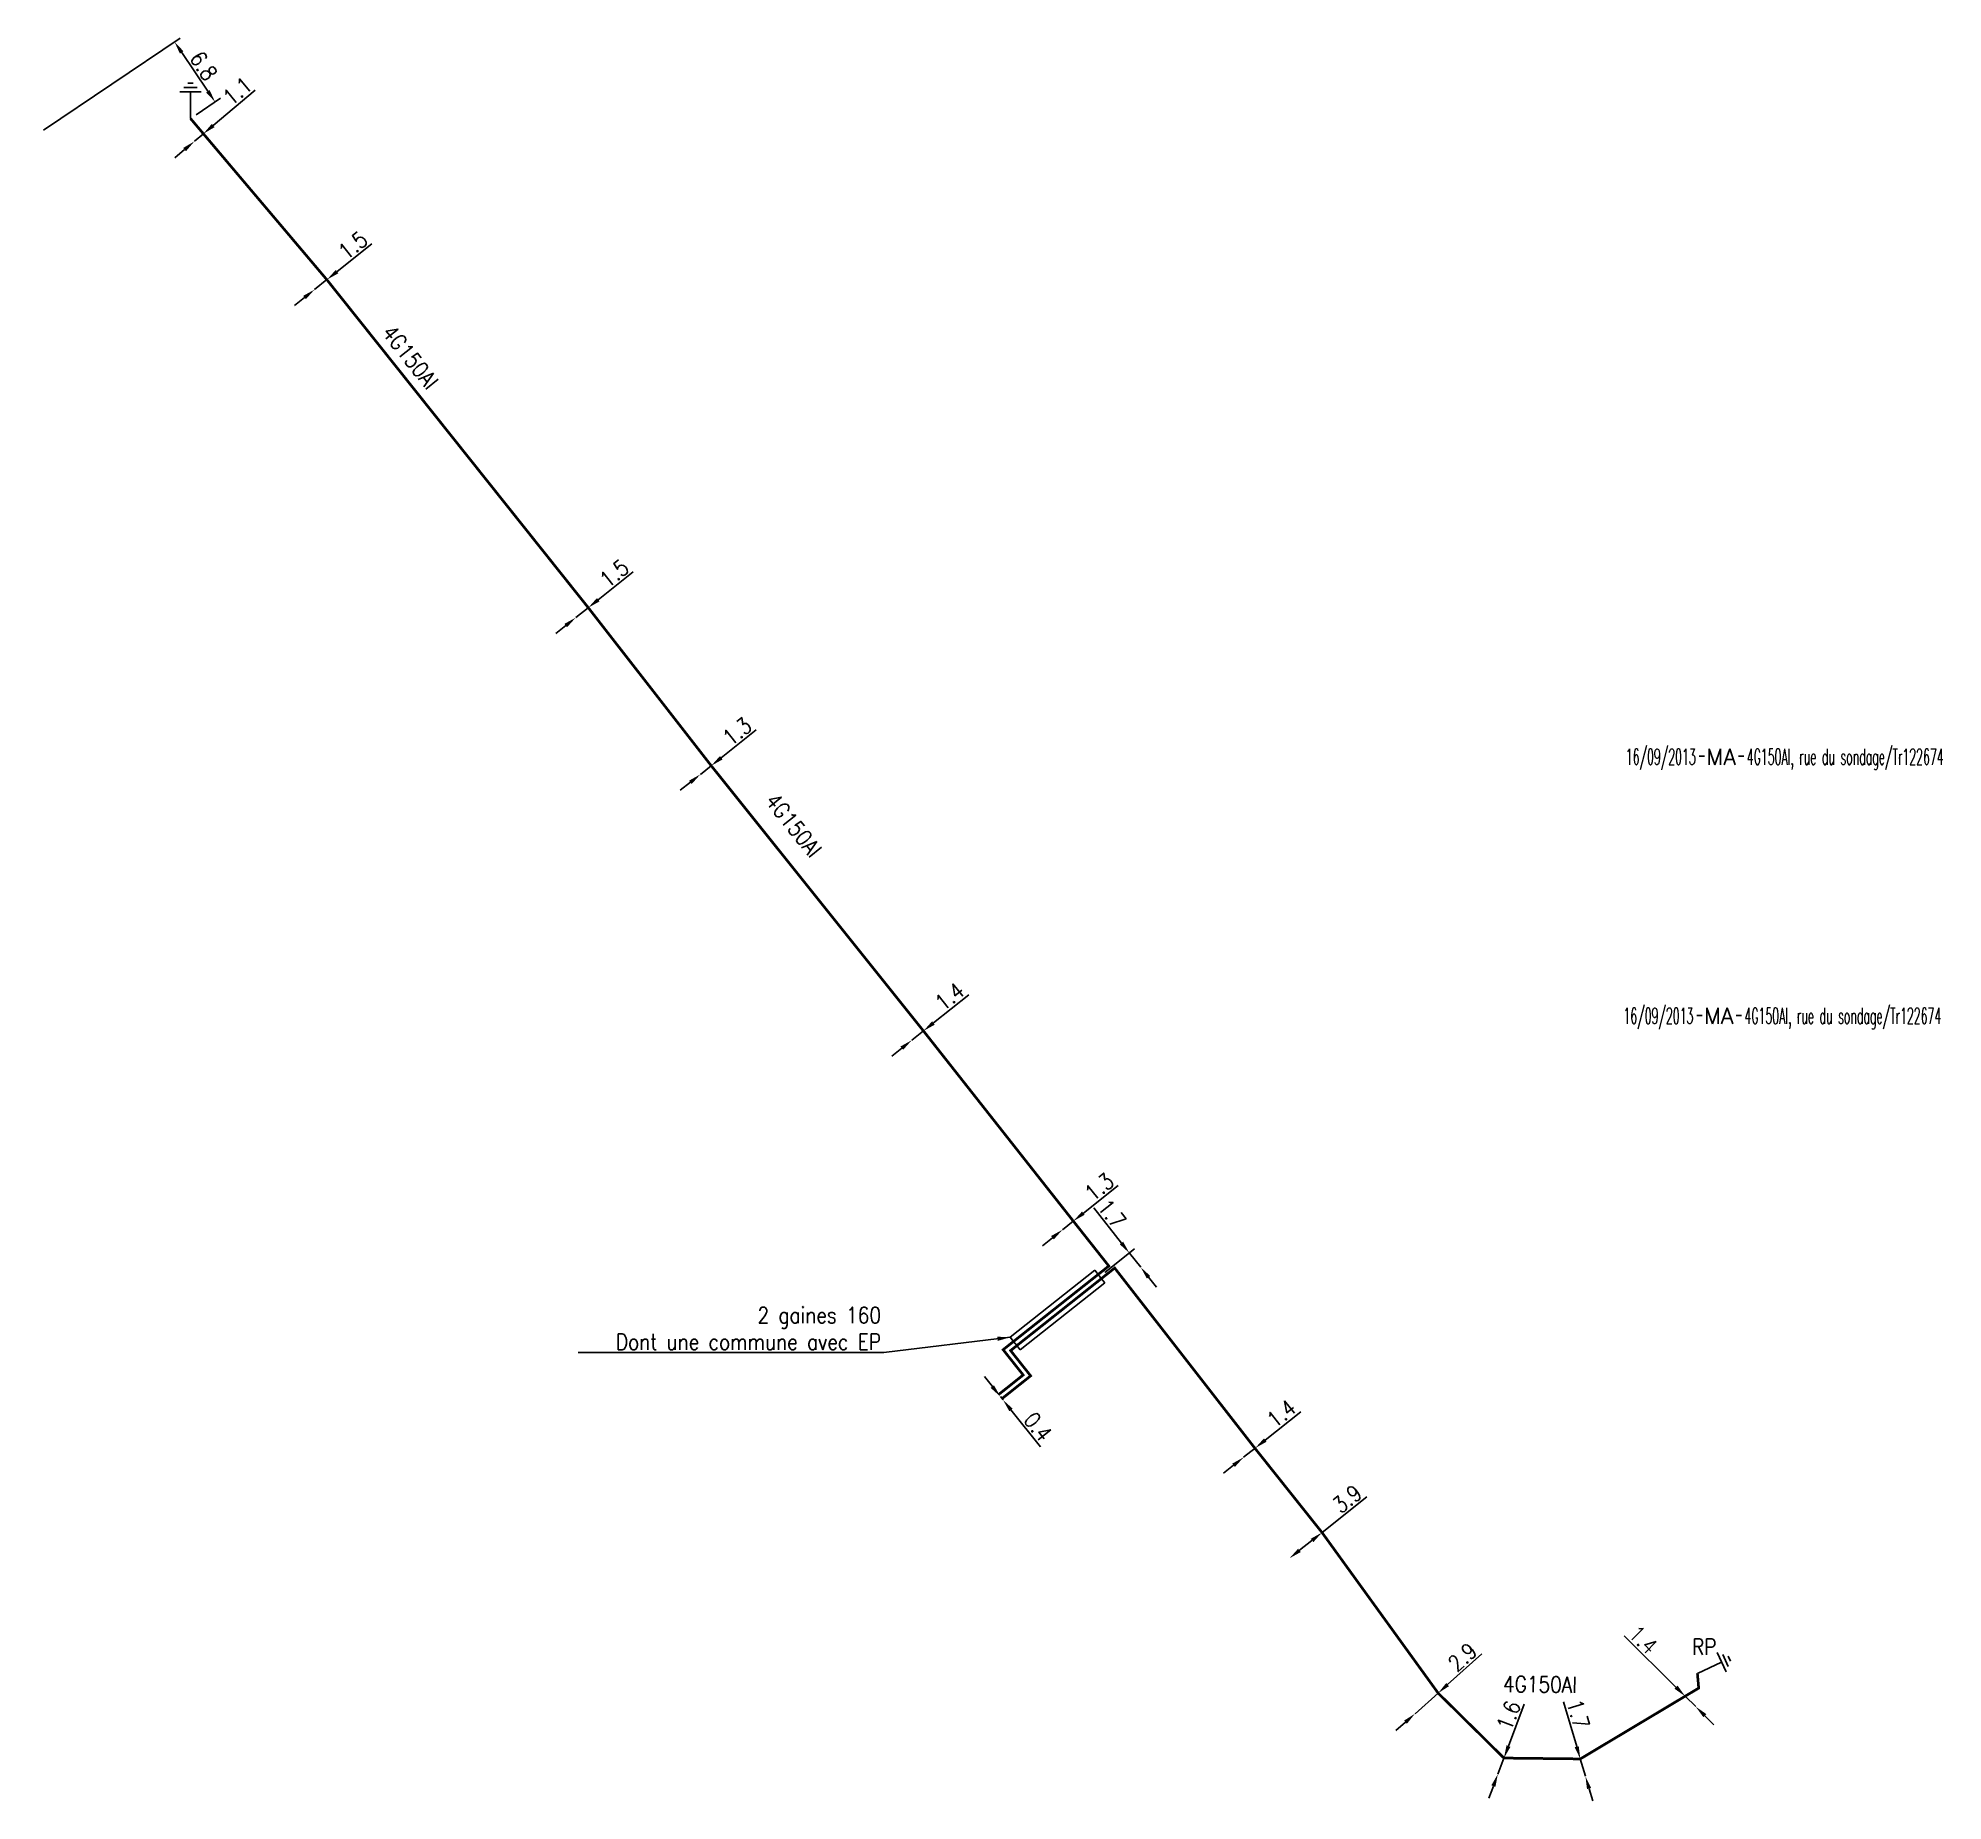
# Model space of a CAD drawing. Header units: millimetres. Extents: x 115308 to 115487, y 119664 to 119829.
import ezdxf
from ezdxf.enums import TextEntityAlignment as Align

# ---------------------------------------------------------------- set-up
doc = ezdxf.new("R2010")
doc.units = ezdxf.units.MM
doc.header["$PDMODE"] = 34
doc.linetypes.add('B_ST_Al', pattern=[2000, 1000, 1000])
doc.layers.get('0').update_dxf_attribs({"linetype": 'CONTINUOUS'})
doc.layers.get('Defpoints').update_dxf_attribs({"linetype": 'CONTINUOUS'})
for name, color, linetype in [('B_110', 1, 'CONTINUOUS'), ('B_300', 7, 'CONTINUOUS'), ('B_400', 7, 'CONTINUOUS')]:
    doc.layers.add(name, color=color, linetype=linetype)
doc.styles.get("Standard").update_dxf_attribs({"font": 'romans.shx', "width": 0.85})
doc.dimstyles.get("Standard").update_dxf_attribs({"dimtxt": 1.5, "dimasz": 1.2, "dimexe": 0.625, "dimexo": 0.625, "dimgap": 0.25, "dimtad": 1, "dimdec": 1, "dimzin": 0, "dimdsep": 46, "dimtxsty": 'Standard', "dimcen": -0.5, "dimadec": 0, "dimazin": 0, "dimtfac": 1, "dimtdec": 1, "dimtmove": 0, "dimatfit": 3, "dimfxl": 1, "dimtolj": 1, "dimtzin": 0, "dimarcsym": 0})

# ---------------------------------------------------------------- blocks, each defined once
blk = doc.blocks.new('*D0')
at = {"layer": 'B_110', "color": 0, "linetype": 'Continuous', "lineweight": -2}
for p, q in [((115461.97, 119674.63), (115457.11, 119679.44)), ((115463.82, 119672.81), (115462.83, 119673.79)), ((115464.68, 119671.96), (115465.53, 119671.12))]:
    blk.add_line(p, q, dxfattribs=at)
at = {"layer": 'B_110', "color": 0, "linetype": 'Continuous'}
for points in [[(115462.12, 119674.78), (115461.83, 119674.49), (115462.83, 119673.79)], [(115464.82, 119672.11), (115464.54, 119671.82), (115463.82, 119672.81)]]:
    blk.add_solid(points, dxfattribs=at)
at = {"layer": 'Defpoints', "color": 0, "linetype": 'Continuous'}
for p in [(115462.83, 119673.79), (115463.82, 119672.81), (115463.82, 119672.81)]:
    blk.add_point(p, dxfattribs=at)
at = {"layer": 'B_110', "color": 0, "linetype": 'Continuous', "insert": (115458.9, 119679.08), "char_height": 1.5, "attachment_point": 5, "rotation": 315.3492}
blk.add_mtext('\\A1;1.4', dxfattribs=at)
blk = doc.blocks.new('*D1')
at = {"layer": 'B_110', "color": 0, "linetype": 'Continuous', "lineweight": -2}
for p, q in [((115452.66, 119669.06), (115451.42, 119673.27)), ((115453.48, 119666.28), (115453, 119667.91)), ((115453.82, 119665.12), (115454.16, 119663.97))]:
    blk.add_line(p, q, dxfattribs=at)
at = {"layer": 'B_110', "color": 0, "linetype": 'Continuous'}
for points in [[(115452.85, 119669.11), (115452.47, 119669), (115453, 119667.91)], [(115454.01, 119665.18), (115453.63, 119665.07), (115453.48, 119666.28)]]:
    blk.add_solid(points, dxfattribs=at)
at = {"layer": 'Defpoints', "color": 0, "linetype": 'Continuous'}
for p in [(115453, 119667.91), (115453.48, 119666.28), (115453.48, 119666.28)]:
    blk.add_point(p, dxfattribs=at)
at = {"layer": 'B_110', "color": 0, "linetype": 'Continuous', "insert": (115452.8, 119672.12), "char_height": 1.5, "attachment_point": 5, "rotation": 286.3873}
blk.add_mtext('\\A1;1.7', dxfattribs=at)
blk = doc.blocks.new('*D2')
at = {"layer": 'B_110', "color": 0, "linetype": 'Continuous', "lineweight": -2}
for p, q in [((115446.26, 119669.11), (115447.74, 119673.03)), ((115445.27, 119666.49), (115445.84, 119667.99)), ((115444.85, 119665.37), (115444.43, 119664.24))]:
    blk.add_line(p, q, dxfattribs=at)
at = {"layer": 'B_110', "color": 0, "linetype": 'Continuous'}
for points in [[(115446.08, 119669.18), (115446.45, 119669.04), (115445.84, 119667.99)], [(115444.66, 119665.44), (115445.04, 119665.3), (115445.27, 119666.49)]]:
    blk.add_solid(points, dxfattribs=at)
at = {"layer": 'Defpoints', "color": 0, "linetype": 'Continuous'}
for p in [(115445.84, 119667.99), (115445.27, 119666.49), (115445.27, 119666.49)]:
    blk.add_point(p, dxfattribs=at)
at = {"layer": 'B_110', "color": 0, "linetype": 'Continuous', "insert": (115446.28, 119671.98), "char_height": 1.5, "attachment_point": 5, "rotation": 69.311}
blk.add_mtext('\\A1;1.6', dxfattribs=at)
blk = doc.blocks.new('*D3')
at = {"layer": 'B_110', "color": 0, "linetype": 'Continuous', "lineweight": -2}
for p, q in [((115440.56, 119674.88), (115443.78, 119677.75)), ((115437.5, 119672.15), (115439.67, 119674.08)), ((115436.61, 119671.35), (115435.71, 119670.56))]:
    blk.add_line(p, q, dxfattribs=at)
at = {"layer": 'B_110', "color": 0, "linetype": 'Continuous'}
for points in [[(115440.43, 119675.03), (115440.69, 119674.73), (115439.67, 119674.08)], [(115436.47, 119671.5), (115436.74, 119671.21), (115437.5, 119672.15)]]:
    blk.add_solid(points, dxfattribs=at)
at = {"layer": 'Defpoints', "color": 0, "linetype": 'Continuous'}
for p in [(115439.67, 119674.08), (115437.5, 119672.15), (115437.5, 119672.15)]:
    blk.add_point(p, dxfattribs=at)
at = {"layer": 'B_110', "color": 0, "linetype": 'Continuous', "insert": (115441.95, 119677.46), "char_height": 1.5, "attachment_point": 5, "rotation": 41.7274}
blk.add_mtext('\\A1;2.9', dxfattribs=at)
blk = doc.blocks.new('*D4')
at = {"layer": 'B_110', "color": 0, "linetype": 'Continuous', "lineweight": -2}
for p, q in [((115428.78, 119689.14), (115432.98, 119692.47)), ((115426.67, 119687.47), (115427.84, 119688.4))]:
    blk.add_line(p, q, dxfattribs=at)
at = {"layer": 'B_110', "color": 0, "linetype": 'Continuous'}
for points in [[(115427.72, 119688.55), (115427.97, 119688.24), (115428.78, 119689.14)], [(115426.54, 119687.62), (115426.79, 119687.31), (115425.73, 119686.72)]]:
    blk.add_solid(points, dxfattribs=at)
at = {"layer": 'Defpoints', "color": 0, "linetype": 'Continuous'}
for p in [(115428.78, 119689.14), (115425.73, 119686.72), (115425.73, 119686.72)]:
    blk.add_point(p, dxfattribs=at)
at = {"layer": 'B_110', "color": 0, "linetype": 'Continuous', "insert": (115431.14, 119692.29), "char_height": 1.5, "attachment_point": 5, "rotation": 38.4404}
blk.add_mtext('\\A1;3.9', dxfattribs=at)
blk = doc.blocks.new('*D5')
at = {"layer": 'B_110', "color": 0, "linetype": 'Continuous', "lineweight": -2}
for p, q in [((115423.46, 119697.81), (115426.79, 119700.46)), ((115420.49, 119695.44), (115419.55, 119694.7)), ((115421.43, 119696.19), (115422.52, 119697.06))]:
    blk.add_line(p, q, dxfattribs=at)
at = {"layer": 'B_110', "color": 0, "linetype": 'Continuous'}
for points in [[(115423.34, 119697.97), (115423.58, 119697.65), (115422.52, 119697.06)], [(115420.36, 119695.6), (115420.61, 119695.29), (115421.43, 119696.19)]]:
    blk.add_solid(points, dxfattribs=at)
at = {"layer": 'Defpoints', "color": 0, "linetype": 'Continuous'}
for p in [(115421.43, 119696.19), (115421.43, 119696.19), (115422.52, 119697.06)]:
    blk.add_point(p, dxfattribs=at)
at = {"layer": 'B_110', "color": 0, "linetype": 'Continuous', "insert": (115424.97, 119700.29), "char_height": 1.5, "attachment_point": 5, "rotation": 38.5189}
blk.add_mtext('\\A1;1.4', dxfattribs=at)
blk = doc.blocks.new('*D6')
at = {"layer": 'B_110', "color": 0, "linetype": 'Continuous', "lineweight": -2}
for p, q in [((115409.97, 119716.28), (115407.37, 119719.57)), ((115408.43, 119713.53), (115411.21, 119715.73)), ((115411.78, 119714.01), (115410.72, 119715.34)), ((115412.52, 119713.07), (115413.27, 119712.13))]:
    blk.add_line(p, q, dxfattribs=at)
at = {"layer": 'B_110', "color": 0, "linetype": 'Continuous'}
for points in [[(115410.13, 119716.41), (115409.82, 119716.16), (115410.72, 119715.34)], [(115412.68, 119713.19), (115412.36, 119712.95), (115411.78, 119714.01)]]:
    blk.add_solid(points, dxfattribs=at)
at = {"layer": 'Defpoints', "color": 0, "linetype": 'Continuous'}
for p in [(115411.78, 119714.01), (115411.78, 119714.01), (115407.94, 119713.14)]:
    blk.add_point(p, dxfattribs=at)
at = {"layer": 'B_110', "color": 0, "linetype": 'Continuous', "insert": (115409.08, 119719.02), "char_height": 1.5, "attachment_point": 5, "rotation": 308.3924}
blk.add_mtext('\\A1;1.7', dxfattribs=at)
blk = doc.blocks.new('*D7')
at = {"layer": 'B_110', "color": 0, "linetype": 'Continuous', "lineweight": -2}
for p, q in [((115406.4, 119719.08), (115409.68, 119721.69)), ((115404.44, 119717.53), (115405.46, 119718.34)), ((115403.51, 119716.78), (115402.57, 119716.03))]:
    blk.add_line(p, q, dxfattribs=at)
at = {"layer": 'B_110', "color": 0, "linetype": 'Continuous'}
for points in [[(115406.28, 119719.24), (115406.52, 119718.93), (115405.46, 119718.34)], [(115403.38, 119716.94), (115403.63, 119716.62), (115404.44, 119717.53)]]:
    blk.add_solid(points, dxfattribs=at)
at = {"layer": 'Defpoints', "color": 0, "linetype": 'Continuous'}
for p in [(115404.44, 119717.53), (115404.44, 119717.53), (115405.46, 119718.34)]:
    blk.add_point(p, dxfattribs=at)
at = {"layer": 'B_110', "color": 0, "linetype": 'Continuous', "insert": (115407.89, 119721.54), "char_height": 1.5, "attachment_point": 5, "rotation": 38.5189}
blk.add_mtext('\\A1;1.3', dxfattribs=at)
blk = doc.blocks.new('*D8')
at = {"layer": 'B_110', "color": 0, "linetype": 'Continuous', "lineweight": -2}
for p, q in [((115392.35, 119736.92), (115395.67, 119739.56)), ((115390.31, 119735.3), (115391.41, 119736.17)), ((115389.37, 119734.56), (115388.43, 119733.81))]:
    blk.add_line(p, q, dxfattribs=at)
at = {"layer": 'B_110', "color": 0, "linetype": 'Continuous'}
for points in [[(115392.22, 119737.08), (115392.47, 119736.76), (115391.41, 119736.17)], [(115389.25, 119734.71), (115389.5, 119734.4), (115390.31, 119735.3)]]:
    blk.add_solid(points, dxfattribs=at)
at = {"layer": 'Defpoints', "color": 0, "linetype": 'Continuous'}
for p in [(115390.31, 119735.3), (115390.31, 119735.3), (115391.41, 119736.17)]:
    blk.add_point(p, dxfattribs=at)
at = {"layer": 'B_110', "color": 0, "linetype": 'Continuous', "insert": (115393.86, 119739.4), "char_height": 1.5, "attachment_point": 5, "rotation": 38.4809}
blk.add_mtext('\\A1;1.4', dxfattribs=at)
blk = doc.blocks.new('*D9')
at = {"layer": 'B_110', "color": 0, "linetype": 'Continuous', "lineweight": -2}
for p, q in [((115372.45, 119761.79), (115375.73, 119764.4)), ((115370.49, 119760.23), (115371.51, 119761.04)), ((115369.55, 119759.49), (115368.61, 119758.74))]:
    blk.add_line(p, q, dxfattribs=at)
at = {"layer": 'B_110', "color": 0, "linetype": 'Continuous'}
for points in [[(115372.33, 119761.95), (115372.57, 119761.63), (115371.51, 119761.04)], [(115369.43, 119759.64), (115369.68, 119759.33), (115370.49, 119760.23)]]:
    blk.add_solid(points, dxfattribs=at)
at = {"layer": 'Defpoints', "color": 0, "linetype": 'Continuous'}
for p in [(115370.49, 119760.23), (115370.49, 119760.23), (115371.51, 119761.04)]:
    blk.add_point(p, dxfattribs=at)
at = {"layer": 'B_110', "color": 0, "linetype": 'Continuous', "insert": (115373.94, 119764.25), "char_height": 1.5, "attachment_point": 5, "rotation": 38.4891}
blk.add_mtext('\\A1;1.3', dxfattribs=at)
blk = doc.blocks.new('*D10')
at = {"layer": 'B_110', "color": 0, "linetype": 'Continuous', "lineweight": -2}
for p, q in [((115360.92, 119776.61), (115364.2, 119779.22)), ((115358.81, 119774.93), (115359.98, 119775.86)), ((115357.87, 119774.18), (115356.93, 119773.44))]:
    blk.add_line(p, q, dxfattribs=at)
at = {"layer": 'B_110', "color": 0, "linetype": 'Continuous'}
for points in [[(115360.8, 119776.77), (115361.04, 119776.45), (115359.98, 119775.86)], [(115357.74, 119774.34), (115357.99, 119774.03), (115358.81, 119774.93)]]:
    blk.add_solid(points, dxfattribs=at)
at = {"layer": 'Defpoints', "color": 0, "linetype": 'Continuous'}
for p in [(115359.98, 119775.86), (115358.81, 119774.93), (115358.81, 119774.93)]:
    blk.add_point(p, dxfattribs=at)
at = {"layer": 'B_110', "color": 0, "linetype": 'Continuous', "insert": (115362.41, 119779.07), "char_height": 1.5, "attachment_point": 5, "rotation": 38.4926}
blk.add_mtext('\\A1;1.5', dxfattribs=at)
blk = doc.blocks.new('*D11')
at = {"layer": 'B_110', "color": 0, "linetype": 'Continuous', "lineweight": -2}
for p, q in [((115336.42, 119807.37), (115339.7, 119809.98)), ((115334.31, 119805.69), (115335.48, 119806.62)), ((115333.37, 119804.94), (115332.43, 119804.19))]:
    blk.add_line(p, q, dxfattribs=at)
at = {"layer": 'B_110', "color": 0, "linetype": 'Continuous'}
for points in [[(115336.3, 119807.53), (115336.55, 119807.22), (115335.48, 119806.62)], [(115333.25, 119805.1), (115333.5, 119804.79), (115334.31, 119805.69)]]:
    blk.add_solid(points, dxfattribs=at)
at = {"layer": 'Defpoints', "color": 0, "linetype": 'Continuous'}
for p in [(115335.48, 119806.62), (115334.31, 119805.69), (115334.31, 119805.69)]:
    blk.add_point(p, dxfattribs=at)
at = {"layer": 'B_110', "color": 0, "linetype": 'Continuous', "insert": (115337.91, 119809.83), "char_height": 1.5, "attachment_point": 5, "rotation": 38.5534}
blk.add_mtext('\\A1;1.5', dxfattribs=at)
blk = doc.blocks.new('*D12')
at = {"layer": 'B_300', "color": 0, "linetype": 'Continuous', "lineweight": -2}
for p, q in [((115308.91, 119820.65), (115321.7, 119829.27)), ((115324.31, 119824.28), (115321.86, 119827.93)), ((115323.2, 119822.08), (115325.5, 119823.63))]:
    blk.add_line(p, q, dxfattribs=at)
at = {"layer": 'B_300', "color": 0, "linetype": 'Continuous'}
for points in [[(115322.02, 119828.04), (115321.69, 119827.81), (115321.18, 119828.92)], [(115324.48, 119824.39), (115324.15, 119824.17), (115324.99, 119823.28)]]:
    blk.add_solid(points, dxfattribs=at)
at = {"layer": 'Defpoints', "color": 0, "linetype": 'Continuous'}
for p in [(115321.18, 119828.92), (115322.68, 119821.73), (115308.39, 119820.3)]:
    blk.add_point(p, dxfattribs=at)
at = {"layer": 'B_300', "color": 0, "linetype": 'Continuous', "insert": (115323.91, 119826.66), "char_height": 1.5, "attachment_point": 5, "rotation": 303.9822}
blk.add_mtext('\\A1;6.8', dxfattribs=at)
blk = doc.blocks.new('*D13')
at = {"layer": 'B_110', "color": 0, "linetype": 'Continuous', "lineweight": -2}
for p, q in [((115324.81, 119821.08), (115328.73, 119824.39)), ((115322.13, 119818.82), (115321.21, 119818.05)), ((115323.05, 119819.59), (115323.89, 119820.3))]:
    blk.add_line(p, q, dxfattribs=at)
at = {"layer": 'B_110', "color": 0, "linetype": 'Continuous'}
for points in [[(115324.68, 119821.23), (115324.94, 119820.92), (115323.89, 119820.3)], [(115322, 119818.97), (115322.26, 119818.67), (115323.05, 119819.59)]]:
    blk.add_solid(points, dxfattribs=at)
at = {"layer": 'Defpoints', "color": 0, "linetype": 'Continuous'}
for p in [(115323.05, 119819.59), (115323.05, 119819.59), (115323.89, 119820.3)]:
    blk.add_point(p, dxfattribs=at)
at = {"layer": 'B_110', "color": 0, "linetype": 'Continuous', "insert": (115327.08, 119824.31), "char_height": 1.5, "attachment_point": 5, "rotation": 40.1659}
blk.add_mtext('\\A1;1.1', dxfattribs=at)
blk = doc.blocks.new('*D14')
at = {"layer": 'B_110', "color": 0, "linetype": 'Continuous', "lineweight": -2}
for p, q in [((115397.87, 119702.82), (115397.12, 119703.76)), ((115398.62, 119701.89), (115398.87, 119701.57)), ((115399.61, 119700.64), (115402.38, 119697.18))]:
    blk.add_line(p, q, dxfattribs=at)
at = {"layer": 'B_110', "color": 0, "linetype": 'Continuous'}
for points in [[(115398.02, 119702.95), (115397.71, 119702.7), (115398.62, 119701.89)], [(115399.77, 119700.76), (115399.46, 119700.51), (115398.87, 119701.57)]]:
    blk.add_solid(points, dxfattribs=at)
at = {"layer": 'Defpoints', "color": 0, "linetype": 'Continuous'}
for p in [(115398.62, 119701.89), (115398.87, 119701.57), (115398.87, 119701.57)]:
    blk.add_point(p, dxfattribs=at)
at = {"layer": 'B_110', "color": 0, "linetype": 'Continuous', "insert": (115402.15, 119699.06), "char_height": 1.5, "attachment_point": 5, "rotation": 308.645}
blk.add_mtext('\\A1;0.4', dxfattribs=at)
blk = doc.blocks.new('Symbole MALT')
at = {"flags": 128}
for points in [[(0, 0), (0, -2.5)], [(-1, -2.5), (1, -2.5)], [(-0.62, -2.9), (0.62, -2.9)], [(-0.25, -3.3), (0.25, -3.3)]]:
    blk.add_lwpolyline(points, dxfattribs=at)
blk = doc.blocks.new('GIS_MODF')
at = {"color": 0, "linetype": 'Continuous', "flags": 128}
for points in [[(-2.18, -0.01), (-1.68, -0.01)], [(1.52, -0.01), (2.02, -0.01)]]:
    blk.add_lwpolyline(points, dxfattribs=at)
at = {"color": 0, "linetype": 'Continuous', "width": 0.5}
blk.add_attdef('DATE', text='', height=1.5, dxfattribs=at).set_placement((-2.5, -0.8), align=Align.RIGHT)
at = {"color": 0, "linetype": 'Continuous', "width": 1.771291}
blk.add_attdef('USER', text='', height=1.5, dxfattribs=at).set_placement((-1.51, -0.8), (1.28, -0.8), align=Align.FIT)
at = {"color": 0, "linetype": 'Continuous', "width": 0.5}
blk.add_attdef('DESC', (2.29, -0.8), '', height=1.5, dxfattribs=at)

msp = doc.modelspace()

# ---------------------------------------------------------------- linework, layer by layer
at = {"layer": 'B_110', "linetype": 'B_ST_Al', "flags": 128}
msp.add_lwpolyline([(115398.46, 119702.08, 0.25, 0.25, 0), (115400.76, 119703.91, 0.25, 0.25, 0), (115398.88, 119706.28, 0.25, 0.25, 0), (115399.86, 119707.06, 0.25, 0.25, 0), (115408.79, 119714.13, 0.25, 0.25, 0), (115405.46, 119718.34, 0.25, 0.25, 0), (115391.41, 119736.17, 0.25, 0.25, 0), (115371.51, 119761.04, 0.25, 0.25, 0), (115359.98, 119775.86, 0.25, 0.25, 0), (115335.47, 119806.61, 0.25, 0.25, 0), (115323.89, 119820.3, 0.25, 0.25, 0), (115322.97, 119821.39, 0.25, 0.25, 0), (115322.68, 119821.73, 0, 0, 0)], format="xyseb", dxfattribs=at)
at = {"layer": 'B_110', "linetype": 'B_ST_Al', "const_width": 0.25, "flags": 128}
msp.add_lwpolyline([(115398.77, 119701.69), (115401.46, 119703.83), (115399.58, 119706.2), (115400.17, 119706.67), (115409.34, 119713.94), (115422.49, 119697.04), (115428.78, 119689.14), (115439.67, 119674.08), (115445.84, 119667.99), (115453, 119667.91), (115462.83, 119673.79), (115464.1, 119674.55), (115463.98, 119675.93)], dxfattribs=at)
at = {"layer": 'B_400', "color": 7, "linetype": 'CONTINUOUS'}
for p, q in [((115407.47, 119713.73), (115399.55, 119707.45)), ((115407.78, 119713.33), (115399.86, 119707.06)), ((115407.47, 119713.73), (115407.78, 119713.33)), ((115408.09, 119712.94), (115407.78, 119713.33)), ((115407.78, 119713.33), (115408.09, 119712.94)), ((115408.09, 119712.94), (115400.17, 119706.67)), ((115408.4, 119712.55), (115400.48, 119706.27)), ((115408.4, 119712.55), (115408.09, 119712.94)), ((115399.55, 119707.45), (115399.86, 119707.06)), ((115400.17, 119706.67), (115399.86, 119707.06)), ((115399.86, 119707.06), (115400.17, 119706.67)), ((115400.48, 119706.27), (115400.17, 119706.67))]:
    msp.add_line(p, q, dxfattribs=at)

# ---------------------------------------------------------------- block references
at = {"layer": 'B_110'}
ref = msp.add_blockref('GIS_MODF', (115466.32, 119761.94), dxfattribs=at)
ref.add_attrib('DATE', '16/09/2013', dxfattribs={"layer": '0', "color": 0, "linetype": 'Continuous', "height": 1.5, "width": 0.5}).set_placement((115463.82, 119761.14), align=Align.RIGHT)
ref.add_attrib('USER', 'MA', dxfattribs={"layer": '0', "color": 0, "linetype": 'Continuous', "height": 1.5, "width": 0.950449}).set_placement((115464.82, 119761.14), (115467.6, 119761.14), align=Align.FIT)
ref.add_attrib('DESC', '4G150Al, rue du sondage/Tr122674', (115468.61, 119761.14), dxfattribs={"layer": '0', "color": 0, "linetype": 'Continuous', "height": 1.5, "width": 0.5})
ref = msp.add_blockref('GIS_MODF', (115466.1, 119737.64), dxfattribs=at)
ref.add_attrib('DATE', '16/09/2013', dxfattribs={"layer": '0', "color": 0, "linetype": 'Continuous', "height": 1.5, "width": 0.5}).set_placement((115463.6, 119736.84), align=Align.RIGHT)
ref.add_attrib('USER', 'MA', dxfattribs={"layer": '0', "color": 0, "linetype": 'Continuous', "height": 1.5, "width": 0.950449}).set_placement((115464.59, 119736.84), (115467.38, 119736.84), align=Align.FIT)
ref.add_attrib('DESC', '4G150Al, rue du sondage/Tr122674', (115468.39, 119736.84), dxfattribs={"layer": '0', "color": 0, "linetype": 'Continuous', "height": 1.5, "width": 0.5})
at = {"layer": 'B_300'}
for p, rotation in [((115322.68, 119821.73), 180), ((115463.98, 119675.93), 114.7295604371263)]:
    msp.add_blockref('Symbole MALT', p, dxfattribs=dict(at, rotation=rotation))

# ---------------------------------------------------------------- texts
at = {"layer": 'B_110', "linetype": 'Continuous', "width": 0.85}
for rotation, p in [(308.5534, (115340.55, 119801.61)), (308.6615, (115376.49, 119757.7)), (359.3537, (115445.74, 119674.19))]:
    msp.add_text('4G150Al', height=1.5, rotation=rotation, dxfattribs=at).set_placement(p)
msp.add_text('RP', height=1.5, dxfattribs=at).set_placement((115463.48, 119677.67))
at = {"layer": 'B_400', "linetype": 'Continuous', "insert": (115387.43, 119706.27), "char_height": 1.5, "attachment_point": 9}
msp.add_mtext('\\A1;2 gaines 160\\PDont une commune avec EP', dxfattribs=at)

# ---------------------------------------------------------------- dimensions: what is measured, and where the dimension line sits
at = {"layer": 'B_110', "linetype": 'Continuous'}
for base, p1, p2, angle, picture, middle in [((115323.05, 119819.59), (115323.89, 119820.3), (115323.05, 119819.59), 40.1659, '*D13', (115327.73, 119823.54)), ((115334.31, 119805.69), (115335.48, 119806.62), (115334.31, 119805.69), 38.5534, '*D11', (115338.53, 119809.05)), ((115358.81, 119774.93), (115359.98, 119775.86), (115358.81, 119774.93), 38.4926, '*D10', (115363.03, 119778.29)), ((115370.49, 119760.23), (115371.51, 119761.04), (115370.49, 119760.23), 38.4891, '*D9', (115374.56, 119763.47)), ((115390.31, 119735.3), (115391.41, 119736.17), (115390.31, 119735.3), 38.4809, '*D8', (115394.48, 119738.62)), ((115404.44, 119717.53), (115405.46, 119718.34), (115404.44, 119717.53), 38.5189, '*D7', (115408.51, 119720.76)), ((115411.78, 119714.01), (115407.94, 119713.14), (115411.78, 119714.01), 128.3924, '*D6', (115408.3, 119718.4)), ((115398.87, 119701.57), (115398.62, 119701.89), (115398.87, 119701.57), 128.645, '*D14', (115401.37, 119698.44)), ((115421.43, 119696.19), (115422.52, 119697.06), (115421.43, 119696.19), 38.5189, '*D5', (115425.59, 119699.51)), ((115425.73, 119686.72), (115428.78, 119689.14), (115425.73, 119686.72), 38.4404, '*D4', (115431.76, 119691.51)), ((115463.82, 119672.81), (115462.83, 119673.79), (115463.82, 119672.81), 135.3492, '*D0', (115458.19, 119678.37)), ((115437.5, 119672.15), (115439.67, 119674.08), (115437.5, 119672.15), 41.7274, '*D3', (115442.62, 119676.72)), ((115445.27, 119666.49), (115445.84, 119667.99), (115445.27, 119666.49), 69.311, '*D2', (115447.21, 119671.63)), ((115453.48, 119666.28), (115453, 119667.91), (115453.48, 119666.28), 106.3873, '*D1', (115451.84, 119671.84))]:
    dim = msp.add_linear_dim(base=base, p1=p1, p2=p2, angle=angle, dimstyle='Standard', dxfattribs=at)
    dim.commit()
    dim.dimension.update_dxf_attribs({"geometry": picture, "text_midpoint": middle, "dimtype": 160})
at = {"layer": 'B_300', "linetype": 'Continuous'}
dim = msp.add_linear_dim(base=(115321.18, 119828.92), p1=(115322.68, 119821.73), p2=(115308.39, 119820.3), angle=303.9822, dimstyle='Standard', dxfattribs=at)
dim.commit()
dim.dimension.update_dxf_attribs({"geometry": '*D12', "text_midpoint": (115323.08, 119826.1), "dimtype": 160})

# ---------------------------------------------------------------- leaders
at = {"layer": 'B_400', "linetype": 'Continuous', "annotation_type": 0, "has_hookline": 1, "hookline_direction": 1, "text_width": 28.41}
msp.add_leader([(115399.55, 119707.45), (115387.68, 119706.02)], dimstyle='Standard', dxfattribs=at)

doc.saveas('drawing.dxf')
